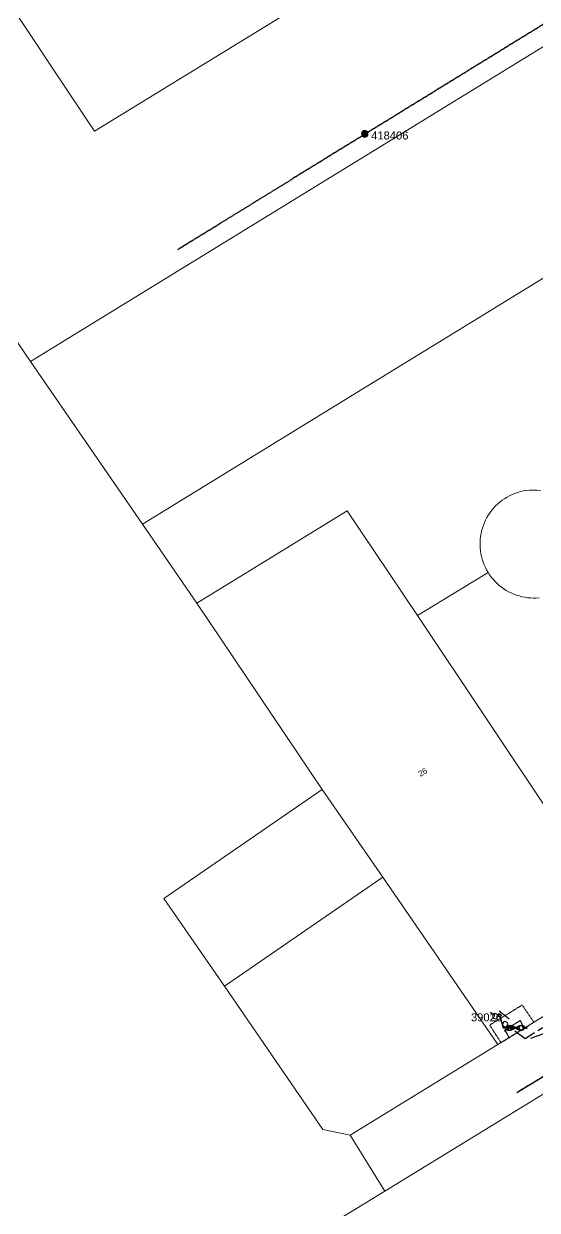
# Model space of a CAD drawing. Header units: metres. Extents: x 299345 to 301288, y 6276165 to 6277715.
# Drawn here: x 299583.3 to 299743.7, y 6276388.2 to 6276759 of the extents above; entities that cross this region are included whole.
import ezdxf
from ezdxf.enums import TextEntityAlignment as Align

# ---------------------------------------------------------------- set-up
doc = ezdxf.new("R2010")
doc.units = ezdxf.units.M
for name, pattern in [('Cable Exist OH', [1, 1, 0]), ('Cable Exist UG', [8.2, 4, -1.2, 1.8, -1.2]), ('HIDDEN', [0.375, 0.25, -0.125]), ('HIDDEN2', [0.1875, 0.125, -0.0625])]:
    doc.linetypes.add(name, pattern=pattern)
doc.layers.get('0').update_dxf_attribs({"color": 6})
for name, color, linetype, lineweight in [('Cadastre Buildings_SP_EXT', 9, 'Continuous', 5), ('Cadastre Land Parcels_SP_EXT', 9, 'Continuous', 5), ('Cadastre Other Property_SP_EXT', 9, 'HIDDEN', 5), ('Cadastre Roads_SP_EXT', 9, 'Continuous', 5)]:
    doc.layers.add(name, color=color, linetype=linetype, lineweight=lineweight)
for name, color, linetype in [('Equip_HV_EXT', 7, 'Continuous'), ('Equip_LV_EXT', 7, 'Continuous'), ('Mains_HV_EXT', 7, 'Continuous'), ('Mains_LV_EXT', 7, 'Continuous'), ('Mains_TR_EXT', 7, 'Continuous'), ('Services_SP_EXT', 7, 'Continuous'), ('SupportsOH_SP_TR_HV_LV_SL_EXT', 7, 'Continuous')]:
    doc.layers.add(name, color=color, linetype=linetype)
doc.styles.add('POLE_LABEL', font='arial.ttf')
doc.styles.get("Standard").update_dxf_attribs({"font": 'arial.ttf'})
doc.styles.add('SWITCH_LABEL', font='arial.ttf', dxfattribs={"height": 2.5})
doc.linetypes.add('Cable E OH', pattern='A,9.4,["E",Standard,S=1.7,R=0,X=0,Y=-1],0', length=9.4)
doc.linetypes.add('Cable P UG', pattern='A,6,-0.5,["P",Standard,S=1.7,R=0,X=0.5,Y=-1],-2.9', length=9.4)

# ---------------------------------------------------------------- blocks, each defined once
blk = doc.blocks.new('CCP_EXT')
blk.add_wipeout([(0, 0.57), (0.57, 0), (0, -0.57), (-0.57, 0)])
blk.add_lwpolyline([(-0.57, 0), (0, 0.57), (0.57, 0), (0, -0.57), (-0.57, 0)])
at = {"flags": 1}
blk.add_attdef('Z', (0, 0), '', height=0.2, dxfattribs=at)
at = {"flags": 9}
for tag, p in [('CCP_TYPE', (0, 0)), ('CONSTRUCTED_VOLTAGE', (0, -0.2)), ('OPERATING_VOLTAGE', (0, -0.6)), ('ORIENTATION', (0, -0.8)), ('OWNED_BY', (0, -1)), ('STATE', (0, -1.8)), ('NO_PHASES', (0, -0.4)), ('USAGE', (0, -1.2)), ('LEGEND', (0, -1.4)), ('LIFE_SUPPORT', (0, -1.6)), ('NOTES', (0, -2))]:
    blk.add_attdef(tag, text='', height=0.2, dxfattribs=at).set_placement(p, align=Align.MIDDLE_LEFT)
blk = doc.blocks.new('POLE_EXT')
blk.add_hatch(color=256).paths.add_polyline_path([(-1, 0, 1), (1, 0, 1)])
blk.add_lwpolyline([(-1, 0, 1), (1, 0, 1)], format="xyb", close=True)
for tag, height, flags, p in [('pNumber', 2.5, 8, (-17.84, 2.07)), ('OWNED_BY', 0.2, 9, (1.35, -0.4)), ('SPECIAL_USE', 0.2, 9, (1.35, -0.8)), ('STATE', 0.2, 9, (1.35, -1)), ('cLV', 0.2, 9, (1.35, -1.4)), ('hDepth', 0.2, 9, (1.35, -1.6)), ('hDia', 0.2, 9, (1.35, -1.8)), ('cHV', 0.2, 9, (1.35, -2)), ('cLinedev', 0.2, 9, (1.35, -3.4)), ('pExisting', 0.2, 9, (1.35, -3.8)), ('PARENT', 0.2, 9, (1.35, -0.6)), ('USAGE', 0.2, 9, (1.35, -1.2)), ('LBRACKET', 0.2, 9, (1.35, -2.2)), ('LExisting', 0.2, 9, (1.35, -2.4)), ('LANTNUMBER', 0.2, 9, (1.35, -2.6)), ('LOther', 0.2, 9, (1.35, -2.8)), ('LRemove', 0.2, 9, (1.35, -3)), ('LEGEND', 0.2, 9, (1.35, -3.2)), ('LOCATION', 0.2, 9, (1.35, -3.6)), ('pFooting', 0.2, 9, (1.35, -4.4)), ('pNew', 0.2, 9, (1.35, -4.6)), ('pRelocate', 0.2, 9, (1.35, -5)), ('pRemove', 0.2, 9, (1.35, -5.2)), ('pReplace', 0.2, 9, (1.35, -5.4)), ('pStay', 0.2, 9, (1.35, -5.6)), ('pType', 0.2, 9, (1.35, -5.8)), ('cspan', 0.2, 9, (1.35, -6)), ('STREETNAME', 0.2, 9, (1.35, -6.2)), ('SUBURB', 0.2, 9, (1.35, -6.4)), ('OPERATED_BY', 0.2, 9, (1.36, -7.01)), ('PFNUMBER', 0.2, 9, (1.35, -4)), ('NEWPFNUMBER', 0.2, 9, (1.35, -4.2)), ('NOTES', 0.2, 9, (1.35, -6.6)), ('MAINTAINED_BY', 0.2, 9, (1.36, -6.81))]:
    blk.add_attdef(tag, text='', height=height, dxfattribs=dict(flags=flags)).set_placement(p, align=Align.MIDDLE_LEFT)
at = {"style": 'POLE_LABEL'}
for tag, height, flags, p in [('STRUCTURE_PLANT_NUMBER', 0.2, 9, (1.35, 0.03)), ('ASSET_NUM', 2.5, 8, (2, 2)), ('STREET_CODE', 0.2, 9, (1.35, -0.2))]:
    blk.add_attdef(tag, text='', height=height, dxfattribs=dict(at, flags=flags)).set_placement(p, align=Align.MIDDLE_LEFT)
at = {"flags": 1}
blk.add_attdef('Z', (1.35, -7.33), '', height=0.2, dxfattribs=at)
blk = doc.blocks.new('LV_UG_DFUSE_CLOSED_EXT')
for points in [[(1, 0), (0, 0)], [(5.04, 0.73), (2.16, -0.72)], [(5.05, -0.71), (2.16, 0.72)], [(6.2, 0.01), (7.2, 0.01)]]:
    blk.add_lwpolyline(points)
for centre in [(1.8, 0), (5.4, 0.01)]:
    blk.add_circle(centre, 0.8)
at = {"flags": 9}
for tag, p in [('ACTUAL_STATUS', (0, 0)), ('CONSTRUCTED_VOLTAGE', (0, -0.2)), ('OPERATING_VOLTAGE', (0, -0.6)), ('ORIENTATION', (0, -0.8)), ('STATE', (0, -1)), ('SWITCH_TYPE', (0, -1.2)), ('NO_PHASES', (0, -0.4)), ('USAGE', (0, -1.4)), ('NOTES', (0, -1.6))]:
    blk.add_attdef(tag, text='', height=0.2, dxfattribs=at).set_placement(p, align=Align.MIDDLE_LEFT)
at = {"flags": 1}
blk.add_attdef('Z', (0, 0), '', height=0.2, dxfattribs=at)
blk = doc.blocks.new('SWG_HOLEC_SU_EXT')
blk.add_line((1.8, -2), (5.8, -2))
for points in [[(1, 0), (0, 0)], [(6.6, 0), (7.6, 0)]]:
    blk.add_lwpolyline(points)
for points in [[(1.8, -0.8, 1), (1.8, 0.8, 1)], [(5.8, -0.8, 1), (5.8, 0.8, 1)]]:
    blk.add_lwpolyline(points, format="xyb", close=True)
at = {"style": 'SWITCH_LABEL', "flags": 8}
blk.add_attdef('ASSET_NUM', text='', height=2.5, rotation=179.9544, dxfattribs=at).set_placement((-2.4, 0), align=Align.MIDDLE_LEFT)
at = {"flags": 1}
blk.add_attdef('Z', (0, 0), '', height=0.2, dxfattribs=at)
at = {"flags": 9}
for tag, p in [('ACTUAL_STATUS', (0, -0.4)), ('CONSTRUCTED_VOLTAGE', (0, -0.6)), ('OPERATING_VOLTAGE', (0, -1)), ('ORIENTATION', (0, -1.2)), ('OWNED_BY', (0, -1.4)), ('STATE', (0, -1.8)), ('SWITCH_TYPE', (0, -2)), ('STREETNAME', (0, -2.6)), ('SUBURB', (0, -2.8)), ('NO_PHASES', (0, -0.8)), ('PARENT', (0, -1.6)), ('USAGE', (0, -2.2)), ('LOCATION', (0, -2.4)), ('NOTES', (0, -3))]:
    blk.add_attdef(tag, text='', height=0.2, dxfattribs=at).set_placement(p, align=Align.MIDDLE_LEFT)
at = {"style": 'SWITCH_LABEL', "flags": 9}
blk.add_attdef('STREET_CODE', text='', height=0.2, dxfattribs=at).set_placement((0, -0.2), align=Align.MIDDLE_LEFT)

msp = doc.modelspace()

# ---------------------------------------------------------------- linework, layer by layer
at = {"layer": 'Cadastre Buildings_SP_EXT', "linetype": 'Continuous'}
for points in [[(299795.23, 6276709.94), (299743.34, 6276678.11), (299719.09, 6276663.23), (299690.55, 6276645.72), (299620.35, 6276602.65), (299637.4, 6276577.87), (299684.31, 6276606.82), (299706.31, 6276574.07), (299728.32, 6276587.52), (299727.87, 6276588.31), (299727.47, 6276589.11), (299727.1, 6276589.93), (299726.78, 6276590.78), (299726.51, 6276591.63), (299726.28, 6276592.5), (299726.09, 6276593.39), (299725.96, 6276594.27), (299725.87, 6276595.17), (299725.82, 6276596.07), (299725.83, 6276596.97), (299725.88, 6276597.87), (299725.98, 6276598.77), (299726.13, 6276599.66), (299726.32, 6276600.53), (299726.56, 6276601.4), (299726.85, 6276602.26), (299727.18, 6276603.09), (299727.55, 6276603.91), (299727.97, 6276604.71), (299728.43, 6276605.49), (299728.93, 6276606.24), (299729.46, 6276606.96), (299730.04, 6276607.66), (299730.66, 6276608.31), (299731.32, 6276608.93), (299732.01, 6276609.51), (299732.72, 6276610.06), (299733.47, 6276610.56), (299734.24, 6276611.03), (299735.05, 6276611.47), (299735.88, 6276611.86), (299736.73, 6276612.21), (299737.6, 6276612.52), (299738.49, 6276612.77), (299739.39, 6276612.99), (299740.47, 6276613.12), (299741.27, 6276613.22), (299742.07, 6276613.27), (299742.88, 6276613.28), (299743.68, 6276613.25), (299744.82, 6276613.1)], [(299744.24, 6276579.56), (299743.35, 6276579.51), (299742.45, 6276579.5), (299741.55, 6276579.54), (299740.66, 6276579.63), (299739.77, 6276579.77), (299738.9, 6276579.95), (299738.04, 6276580.17), (299737.19, 6276580.43), (299736.35, 6276580.74), (299735.53, 6276581.1), (299734.74, 6276581.49), (299733.96, 6276581.93), (299733.21, 6276582.41), (299732.49, 6276582.93), (299731.79, 6276583.49), (299731.13, 6276584.08), (299730.49, 6276584.71), (299729.9, 6276585.37), (299729.33, 6276586.06), (299728.81, 6276586.78), (299728.32, 6276587.52), (299706.31, 6276574.07), (299749.01, 6276510.07)]]:
    msp.add_lwpolyline(points, dxfattribs=at)
msp.add_lwpolyline([(299627.07, 6276485.68), (299645.95, 6276458.25), (299695.43, 6276492.29), (299676.55, 6276519.72), (299627.07, 6276485.68)], close=True, dxfattribs=at)
at = {"layer": 'Cadastre Land Parcels_SP_EXT', "linetype": 'Continuous'}
for points in [[(299800.46, 6276845.07), (299605.43, 6276725.39), (299572.73, 6276774.5), (299523.1, 6276744), (299545.78, 6276711.05), (299579.64, 6276661.83), (299585.38, 6276653.48), (299829.77, 6276803.6)], [(299572.73, 6276774.5), (299605.43, 6276725.39), (299800.46, 6276845.07)]]:
    msp.add_lwpolyline(points, dxfattribs=at)
for points in [[(299690.55, 6276645.72), (299719.09, 6276663.23), (299743.34, 6276678.11), (299795.23, 6276709.94), (299823.95, 6276727.68), (299860.94, 6276750.48), (299838.06, 6276789.75), (299837.16, 6276791.3), (299836.26, 6276792.85), (299835.35, 6276794.4), (299834.44, 6276795.94), (299833.52, 6276797.48), (299832.59, 6276799.02), (299831.66, 6276800.55), (299830.71, 6276802.08), (299829.77, 6276803.6), (299585.38, 6276653.48), (299620.35, 6276602.65), (299690.55, 6276645.72)], [(299706.31, 6276574.07), (299684.31, 6276606.82), (299637.4, 6276577.87), (299676.55, 6276519.72), (299695.43, 6276492.29), (299731.38, 6276440.04), (299777.02, 6276468.1), (299749.01, 6276510.07), (299706.31, 6276574.07)], [(299891.68, 6276296.77), (299854.77, 6276352.15), (299788.83, 6276451.06), (299696.09, 6276394.14), (299674.65, 6276381), (299739.91, 6276284.63), (299778.6, 6276227.5), (299891.68, 6276296.77)]]:
    msp.add_lwpolyline(points, close=True, dxfattribs=at)
at = {"layer": 'Cadastre Roads_SP_EXT', "linetype": 'Continuous'}
msp.add_lwpolyline([(299744.82, 6276613.1), (299743.68, 6276613.25), (299742.88, 6276613.28), (299742.07, 6276613.27), (299741.27, 6276613.22), (299740.47, 6276613.12), (299739.39, 6276612.99), (299738.49, 6276612.77), (299737.6, 6276612.52), (299736.73, 6276612.21), (299735.88, 6276611.86), (299735.05, 6276611.47), (299734.24, 6276611.03), (299733.47, 6276610.56), (299732.72, 6276610.06), (299732.01, 6276609.51), (299731.32, 6276608.93), (299730.66, 6276608.31), (299730.04, 6276607.66), (299729.46, 6276606.96), (299728.93, 6276606.24), (299728.43, 6276605.49), (299727.97, 6276604.71), (299727.55, 6276603.91), (299727.18, 6276603.09), (299726.85, 6276602.26), (299726.56, 6276601.4), (299726.32, 6276600.53), (299726.13, 6276599.66), (299725.98, 6276598.77), (299725.88, 6276597.87), (299725.83, 6276596.97), (299725.82, 6276596.07), (299725.87, 6276595.17), (299725.96, 6276594.27), (299726.09, 6276593.39), (299726.28, 6276592.5), (299726.51, 6276591.63), (299726.78, 6276590.78), (299727.1, 6276589.93), (299727.47, 6276589.11), (299727.87, 6276588.31), (299728.32, 6276587.52), (299728.81, 6276586.78), (299729.33, 6276586.06), (299729.9, 6276585.37), (299730.49, 6276584.71), (299731.13, 6276584.08), (299731.79, 6276583.49), (299732.49, 6276582.93), (299733.21, 6276582.41), (299733.96, 6276581.93), (299734.74, 6276581.49), (299735.53, 6276581.1), (299736.35, 6276580.74), (299737.19, 6276580.43), (299738.04, 6276580.17), (299738.9, 6276579.95), (299739.77, 6276579.77), (299740.66, 6276579.63), (299741.55, 6276579.54), (299742.45, 6276579.5), (299743.35, 6276579.51), (299744.24, 6276579.56)], dxfattribs=at)
at = {"layer": 'Mains_HV_EXT', "linetype": 'Cable Exist OH'}
msp.add_lwpolyline([(299869.01, 6276832.87), (299855.49, 6276826.56), (299631.3, 6276688.34)], dxfattribs=at)
at = {"layer": 'Mains_HV_EXT', "linetype": 'Cable P UG'}
msp.add_lwpolyline([(299737.3, 6276425.02), (299798.46, 6276462.03), (299882.5, 6276513.61)], dxfattribs=at)
at = {"layer": 'Mains_HV_EXT', "linetype": 'Cable E OH'}
msp.add_lwpolyline([(299737.3, 6276425.02), (299798.46, 6276462.03), (299882.5, 6276513.61)], dxfattribs=at)
at = {"layer": 'Mains_LV_EXT', "linetype": 'Cable Exist OH'}
msp.add_lwpolyline([(299741.64, 6276442.01), (299798.46, 6276462.03)], dxfattribs=at)
at = {"layer": 'Mains_TR_EXT', "linetype": 'Cable Exist OH'}
msp.add_lwpolyline([(299737.3, 6276425.02), (299798.46, 6276462.03), (299882.5, 6276513.61)], dxfattribs=at)

# ---------------------------------------------------------------- block references
at = {"layer": 'Equip_LV_EXT'}
for p in [(299733.03, 6276445.15), (299733.44, 6276445.23)]:
    msp.add_blockref('LV_UG_DFUSE_CLOSED_EXT', p, dxfattribs=at)
at = {"layer": 'SupportsOH_SP_TR_HV_LV_SL_EXT'}
ref = msp.add_blockref('POLE_EXT', (299689.8, 6276724.57), dxfattribs=at)
ref.add_attrib('ASSET_NUM', '418406', dxfattribs={"layer": '0', "height": 2.5, "style": 'POLE_LABEL'}).set_placement((299691.8, 6276725.32), align=Align.TOP_LEFT)

# ---------------------------------------------------------------- texts
at = {"layer": 'Cadastre Land Parcels_SP_EXT'}
msp.add_text('26', height=1.8, rotation=31.58, dxfattribs=at).set_placement((299707.18, 6276523.62))

# ---------------------------------------------------------------- next in the draw order: block references
at = {"layer": 'Services_SP_EXT'}
msp.add_blockref('CCP_EXT', (299731.97, 6276449.07), dxfattribs=at)

# ---------------------------------------------------------------- next in the draw order: linework, layer by layer
at = {"layer": 'Cadastre Buildings_SP_EXT', "linetype": 'Continuous'}
msp.add_lwpolyline([(299645.95, 6276458.25), (299676.75, 6276413.48), (299685.26, 6276411.68), (299731.38, 6276440.04), (299695.43, 6276492.29), (299645.95, 6276458.25)], close=True, dxfattribs=at)
at = {"layer": 'Cadastre Other Property_SP_EXT', "linetype": 'HIDDEN2'}
for points in [[(299732.37, 6276440.57), (299734.91, 6276442.14), (299733.62, 6276444.54), (299738.38, 6276447.5), (299739.59, 6276445.03), (299742.63, 6276446.97), (299738.99, 6276452.35), (299728.84, 6276446.09), (299732.37, 6276440.57)], [(299733.56, 6276444.5), (299734.91, 6276442.14), (299739.59, 6276445.03), (299738.38, 6276447.5), (299733.56, 6276444.5)]]:
    msp.add_lwpolyline(points, close=True, dxfattribs=at)
at = {"layer": 'Cadastre Roads_SP_EXT', "linetype": 'Continuous'}
msp.add_lwpolyline([(299964.06, 6276558.88), (299959.21, 6276568.19), (299954.83, 6276576.59), (299888.97, 6276536.15), (299861.11, 6276519.06), (299833.15, 6276501.96), (299805.3, 6276484.87), (299777.02, 6276468.1), (299731.38, 6276440.04), (299685.26, 6276411.68), (299690.65, 6276402.95), (299696.09, 6276394.14), (299788.83, 6276451.06), (299964.06, 6276558.88)], close=True, dxfattribs=at)
at = {"layer": 'Mains_HV_EXT', "linetype": 'Cable Exist UG'}
msp.add_lwpolyline([(299914.74, 6276661.92), (299936.18, 6276625.11), (299936.66, 6276624.32), (299936.66, 6276624.32), (299959.68, 6276585.75), (299959.73, 6276581.56), (299958.87, 6276577.88), (299956.87, 6276574.44), (299891.11, 6276533.96), (299889.74, 6276533.12), (299889.74, 6276533.12), (299864, 6276517.37), (299862.27, 6276516.31), (299862.27, 6276516.31), (299835.39, 6276499.86), (299833.67, 6276498.81), (299833.67, 6276498.81), (299807.66, 6276482.85), (299777.8, 6276465.04), (299777.8, 6276465.04), (299739.87, 6276441.78), (299735.08, 6276445.25), (299733.37, 6276444.2)], dxfattribs=at)
at = {"layer": 'Services_SP_EXT'}
msp.add_lwpolyline([(299731.97, 6276449.07), (299733.03, 6276445.15)], dxfattribs=at)

# ---------------------------------------------------------------- next in the draw order: block references
at = {"layer": 'Equip_HV_EXT'}
ref = msp.add_blockref('SWG_HOLEC_SU_EXT', (299735.08, 6276445.25), dxfattribs=dict(at, rotation=141.61602908825))
ref.add_attrib('ASSET_NUM', '39026', dxfattribs={"layer": '0', "height": 2.5, "style": 'SWITCH_LABEL'}).set_placement((299732.68, 6276446.5), align=Align.BOTTOM_RIGHT)

doc.saveas('drawing.dxf')
